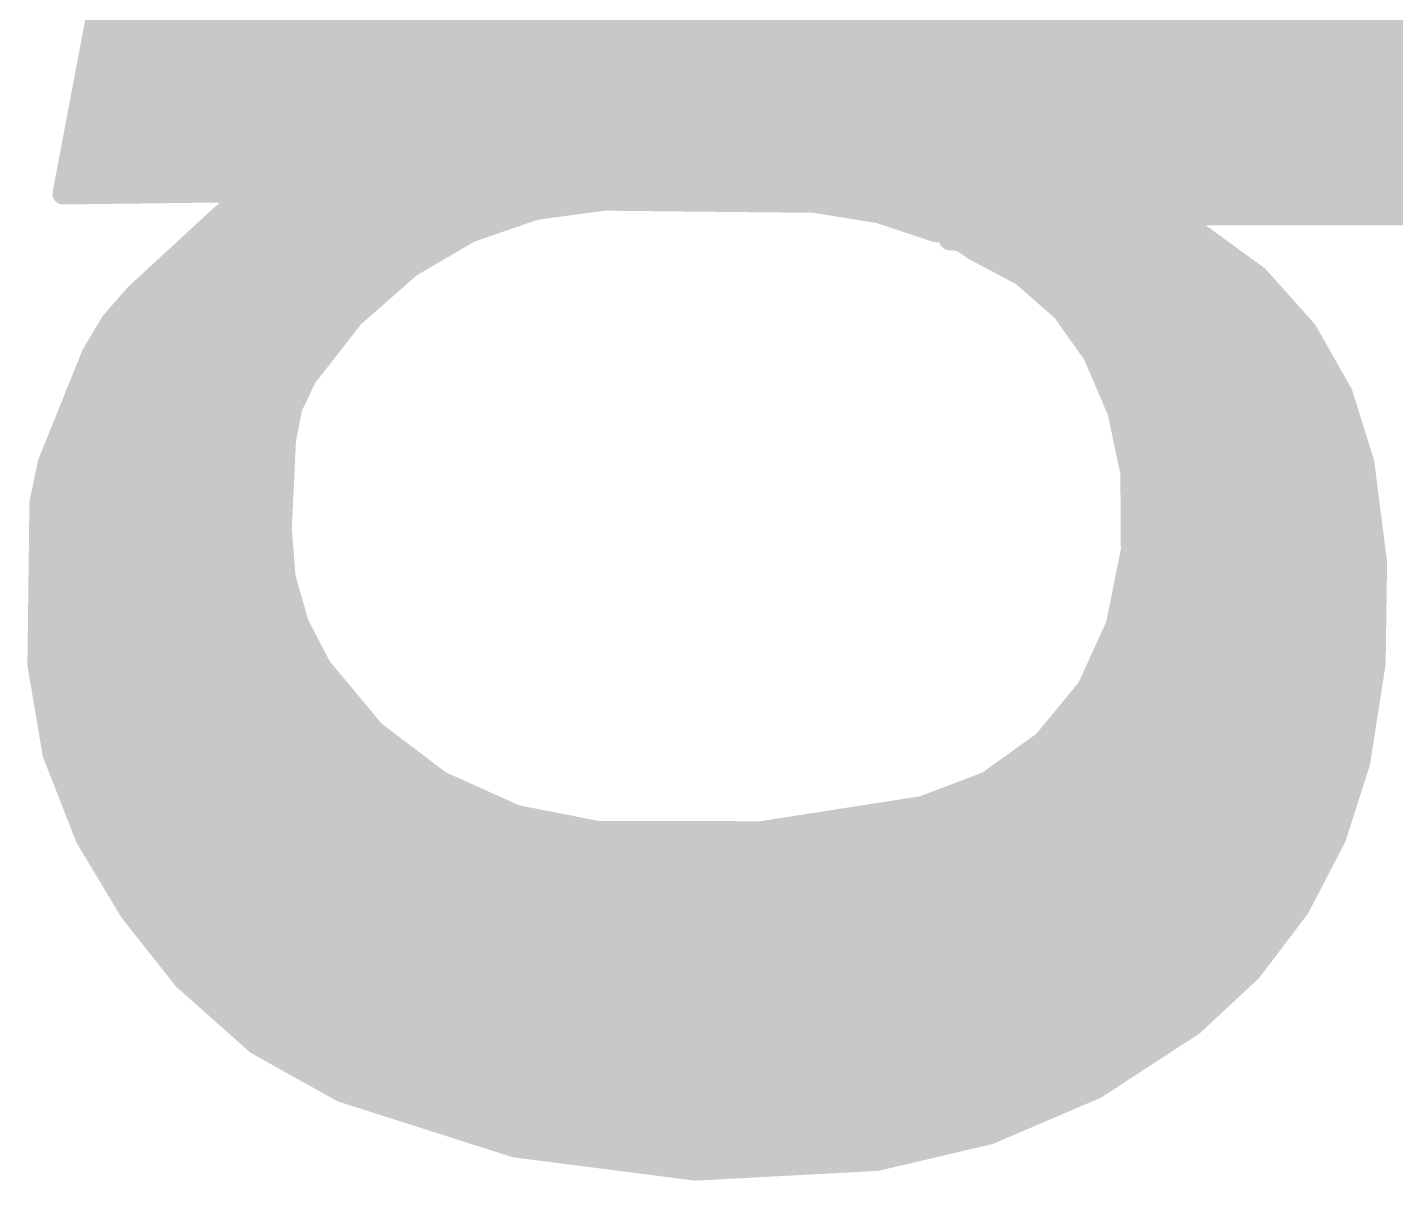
# Model space of a CAD drawing. Extents: x -10.1 to 20.4, y -11.4 to 45.8.
# Drawn here: x 14.453 to 16.122, y 32.312 to 33.719 of the extents above; entities that cross this region are included whole.
import ezdxf

# ---------------------------------------------------------------- set-up
doc = ezdxf.new("R2010")
doc.units = 0
doc.layers.add('22', color=40, linetype='CONTINUOUS')

msp = doc.modelspace()

# ---------------------------------------------------------------- linework, layer by layer
at = {"layer": '22', "const_width": 0.0254}
for points in [[(14.5694, 33.9039), (14.4958, 33.5153)], [(14.5367, 33.7312), (16.7826, 33.7312)], [(14.5319, 33.7058), (16.8055, 33.7058)], [(14.5271, 33.6804), (16.8284, 33.6804)], [(14.5223, 33.655), (16.8513, 33.655)], [(14.5175, 33.6296), (16.8742, 33.6296)], [(14.5126, 33.6042), (16.8971, 33.6042)], [(14.5078, 33.5788), (16.92, 33.5788)], [(14.503, 33.5534), (16.9429, 33.5534)], [(14.4982, 33.528), (16.9658, 33.528)], [(14.4958, 33.5153), (14.6964, 33.5178)], [(14.6964, 33.5178), (14.7041, 33.5102)], [(14.7041, 33.5102), (14.7066, 33.5051)], [(14.7066, 33.5051), (14.6812, 33.4823)], [(14.7038, 33.5026), (15.1184, 33.5026)], [(14.9928, 33.469), (15.0726, 33.4964)], [(15.0726, 33.4964), (15.1562, 33.5077)], [(15.1562, 33.5077), (15.4127, 33.5051)], [(15.4127, 33.5051), (15.4915, 33.4924)], [(15.4282, 33.5026), (16.9887, 33.5026)], [(15.4915, 33.4924), (15.56, 33.4696)], [(14.6812, 33.4823), (14.5847, 33.3934)], [(14.6757, 33.4772), (15.0167, 33.4772)], [(15.5372, 33.4772), (15.5702, 33.4772)], [(15.5696, 33.4735), (15.5702, 33.4772)], [(15.5702, 33.4772), (15.5702, 33.4899)], [(15.5702, 33.4899), (17.0002, 33.4899)], [(14.92, 33.4264), (14.9928, 33.469)], [(15.56, 33.4696), (15.5637, 33.4691)], [(15.5637, 33.4691), (15.5672, 33.4705)], [(15.5672, 33.4705), (15.5696, 33.4735)], [(15.5854, 33.467), (15.5778, 33.4594)], [(15.5778, 33.4594), (15.5829, 33.4594)], [(15.5829, 33.4594), (15.5926, 33.4574)], [(15.8826, 33.467), (15.5854, 33.467)], [(15.9542, 33.415), (15.8826, 33.467)], [(14.6481, 33.4518), (14.9634, 33.4518)], [(15.5926, 33.4574), (15.6007, 33.4518)], [(15.6007, 33.4518), (15.6083, 33.4467)], [(15.6007, 33.4518), (15.9035, 33.4518)], [(15.6083, 33.4467), (15.666, 33.416)], [(14.6205, 33.4264), (14.92, 33.4264)], [(14.8502, 33.365), (14.92, 33.4264)], [(15.6465, 33.4264), (15.9385, 33.4264)], [(15.666, 33.416), (15.7152, 33.3729)], [(16.0132, 33.349), (15.9542, 33.415)], [(14.5847, 33.3934), (14.5546, 33.359)], [(14.593, 33.401), (14.8911, 33.401)], [(15.6832, 33.401), (15.9667, 33.401)], [(14.5691, 33.3756), (14.8622, 33.3756)], [(15.7121, 33.3756), (15.9894, 33.3756)], [(14.5546, 33.359), (14.5313, 33.3197)], [(14.793, 33.2918), (14.8502, 33.365)], [(15.7152, 33.3729), (15.7531, 33.3197)], [(14.5493, 33.3502), (14.8386, 33.3502)], [(15.7314, 33.3502), (16.0121, 33.3502)], [(16.0569, 33.2721), (16.0132, 33.349)], [(14.5313, 33.3197), (14.478, 33.1876)], [(14.5343, 33.3248), (14.8188, 33.3248)], [(15.7495, 33.3248), (16.0269, 33.3248)], [(15.7531, 33.3197), (15.7831, 33.2496)], [(14.5231, 33.2994), (14.7989, 33.2994)], [(14.7755, 33.2553), (14.793, 33.2918)], [(15.7618, 33.2994), (16.0413, 33.2994)], [(14.5129, 33.274), (14.7845, 33.274)], [(15.7727, 33.274), (16.0558, 33.274)], [(16.0833, 33.1876), (16.0569, 33.2721)], [(14.5026, 33.2486), (14.7742, 33.2486)], [(14.7676, 33.2156), (14.7755, 33.2553)], [(15.7831, 33.2496), (15.7988, 33.1749)], [(15.7833, 33.2486), (16.0642, 33.2486)], [(14.4924, 33.2232), (14.7691, 33.2232)], [(14.7625, 33.1064), (14.7676, 33.2156)], [(15.7887, 33.2232), (16.0722, 33.2232)], [(14.4821, 33.1978), (14.7668, 33.1978)], [(15.794, 33.1978), (16.0801, 33.1978)], [(14.478, 33.1876), (14.4678, 33.1394)], [(15.7988, 33.1749), (15.7994, 33.0813)], [(16.0988, 33.0659), (16.0833, 33.1876)], [(14.4748, 33.1724), (14.7656, 33.1724)], [(15.7988, 33.1724), (16.0852, 33.1724)], [(14.4694, 33.147), (14.7644, 33.147)], [(15.799, 33.147), (16.0885, 33.147)], [(14.4678, 33.1394), (14.4653, 32.9413)], [(14.4676, 33.1216), (14.7632, 33.1216)], [(15.7991, 33.1216), (16.0917, 33.1216)], [(14.4673, 33.0962), (14.7633, 33.0962)], [(14.7672, 33.0477), (14.7625, 33.1064)], [(15.7993, 33.0962), (16.095, 33.0962)], [(15.7994, 33.0813), (15.781, 32.9895)], [(14.4669, 33.0708), (14.7654, 33.0708)], [(15.7973, 33.0708), (16.0982, 33.0708)], [(16.0971, 32.9432), (16.0988, 33.0659)], [(14.4666, 33.0454), (14.7679, 33.0454)], [(14.7835, 32.991), (14.7672, 33.0477)], [(15.7922, 33.0454), (16.0985, 33.0454)], [(14.4663, 33.02), (14.7752, 33.02)], [(15.7871, 33.02), (16.0982, 33.02)], [(14.466, 32.9946), (14.7825, 32.9946)], [(15.782, 32.9946), (16.0978, 32.9946)], [(14.8107, 32.9387), (14.7835, 32.991)], [(15.781, 32.9895), (15.7459, 32.9128)], [(14.4657, 32.9692), (14.7949, 32.9692)], [(15.7717, 32.9692), (16.0975, 32.9692)], [(14.4653, 32.9438), (14.8081, 32.9438)], [(14.4653, 32.9413), (14.4837, 32.8328)], [(15.7601, 32.9438), (16.0971, 32.9438)], [(16.0782, 32.8219), (16.0971, 32.9432)], [(14.8756, 32.8606), (14.8107, 32.9387)], [(14.4692, 32.9184), (14.8276, 32.9184)], [(15.7459, 32.9128), (15.6922, 32.8476)], [(15.7485, 32.9184), (16.0932, 32.9184)], [(14.4735, 32.893), (14.8487, 32.893)], [(15.7296, 32.893), (16.0893, 32.893)], [(14.4778, 32.8676), (14.8698, 32.8676)], [(14.9564, 32.7992), (14.8756, 32.8606)], [(15.7087, 32.8676), (16.0853, 32.8676)], [(14.4821, 32.8422), (14.8998, 32.8422)], [(15.6922, 32.8476), (15.6237, 32.7985)], [(15.6847, 32.8422), (16.0814, 32.8422)], [(14.4837, 32.8328), (14.5237, 32.7304)], [(14.4899, 32.8168), (14.9332, 32.8168)], [(15.6493, 32.8168), (16.0766, 32.8168)], [(16.0487, 32.73), (16.0782, 32.8219)], [(14.4999, 32.7914), (14.9738, 32.7914)], [(15.049, 32.7576), (14.9564, 32.7992)], [(15.6237, 32.7985), (15.5448, 32.7685)], [(15.6051, 32.7914), (16.0684, 32.7914)], [(14.5098, 32.766), (15.0304, 32.766)], [(15.1486, 32.7381), (15.049, 32.7576)], [(15.5448, 32.7685), (15.3479, 32.7378)], [(15.5288, 32.766), (16.0603, 32.766)], [(14.5197, 32.7406), (15.1359, 32.7406)], [(14.5237, 32.7304), (14.5778, 32.6402)], [(15.3479, 32.7378), (15.1486, 32.7381)], [(15.366, 32.7406), (16.0522, 32.7406)], [(16.0041, 32.6444), (16.0487, 32.73)], [(14.5328, 32.7152), (16.041, 32.7152)], [(14.548, 32.6898), (16.0278, 32.6898)], [(14.5633, 32.6644), (16.0146, 32.6644)], [(15.9457, 32.5676), (16.0041, 32.6444)], [(14.5778, 32.6402), (14.6431, 32.5577)], [(14.5787, 32.639), (16, 32.639)], [(14.5988, 32.6136), (15.9807, 32.6136)], [(14.6189, 32.5882), (15.9614, 32.5882)], [(14.6391, 32.5628), (15.9405, 32.5628)], [(14.6431, 32.5577), (14.7321, 32.4786)], [(15.875, 32.5018), (15.9457, 32.5676)], [(14.6659, 32.5374), (15.9132, 32.5374)], [(14.6945, 32.512), (15.886, 32.512)], [(15.7566, 32.4246), (15.875, 32.5018)], [(14.7231, 32.4866), (15.8517, 32.4866)], [(14.7321, 32.4786), (14.8361, 32.4206)], [(14.7633, 32.4612), (15.8127, 32.4612)], [(14.8088, 32.4358), (15.7737, 32.4358)], [(15.6265, 32.369), (15.7566, 32.4246)], [(14.8361, 32.4206), (15.0474, 32.3532)], [(14.8681, 32.4104), (15.7234, 32.4104)], [(14.9477, 32.385), (15.664, 32.385)], [(15.0273, 32.3596), (15.5865, 32.3596)], [(15.4889, 32.3367), (15.6265, 32.369)], [(15.0474, 32.3532), (15.2674, 32.3249)], [(15.1952, 32.3342), (15.4419, 32.3342)], [(15.2674, 32.3249), (15.4889, 32.3367)]]:
    msp.add_lwpolyline(points, dxfattribs=at)
at = {"layer": '22', "const_width": 0.0127}
for points in [[(14.5319, 33.7122, 1), (14.5319, 33.6995)], [(14.5271, 33.6867, 1), (14.5271, 33.6741)], [(14.5223, 33.6613, 1), (14.5223, 33.6487)], [(14.5175, 33.636, 1), (14.5175, 33.6233)], [(14.5126, 33.6105, 1), (14.5126, 33.5979)], [(14.5078, 33.5851, 1), (14.5078, 33.5725)], [(14.503, 33.5598, 1), (14.503, 33.5471)], [(14.4982, 33.5343, 1), (14.4982, 33.5217)], [(14.4957, 33.5216, 1), (14.4959, 33.509)], [(14.4896, 33.5165, 1), (14.502, 33.5141)], [(14.7009, 33.5223, 1), (14.6919, 33.5133)], [(14.6965, 33.5115, 1), (14.6963, 33.5241)], [(14.7098, 33.513, 1), (14.6984, 33.5074)], [(14.7038, 33.5089, 1), (14.7038, 33.4963)], [(14.6996, 33.5057, 1), (14.7086, 33.5147)], [(14.7009, 33.5023, 1), (14.7123, 33.5079)], [(14.7108, 33.5004, 1), (14.7024, 33.5098)], [(15.0717, 33.5027, 1), (15.0734, 33.4901)], [(15.0747, 33.4904, 1), (15.0705, 33.5024)], [(15.1184, 33.4963, 1), (15.1184, 33.5089)], [(15.1563, 33.514, 1), (15.1561, 33.5014)], [(15.157, 33.5014, 1), (15.1554, 33.514)], [(15.4137, 33.5114, 1), (15.4117, 33.4988)], [(15.4126, 33.4988, 1), (15.4128, 33.5114)], [(15.4282, 33.5089, 1), (15.4282, 33.4963)], [(15.4935, 33.4984, 1), (15.4895, 33.4864)], [(15.4905, 33.4861, 1), (15.4925, 33.4987)], [(14.6757, 33.4836, 1), (14.6757, 33.4709)], [(14.677, 33.487, 1), (14.6854, 33.4776)], [(14.6855, 33.4776, 1), (14.6769, 33.487)], [(15.0167, 33.4709, 1), (15.0167, 33.4836)], [(15.5372, 33.4836, 1), (15.5372, 33.4709)], [(15.5766, 33.4899, 1), (15.5639, 33.4899)], [(15.5702, 33.4962, 1), (15.5702, 33.4836)], [(15.5765, 33.4762, 1), (15.5639, 33.4782)], [(15.5702, 33.4709, 1), (15.5702, 33.4836)], [(14.9908, 33.475, 1), (14.9949, 33.463)], [(14.996, 33.4635, 1), (14.9896, 33.4745)], [(15.5608, 33.4759, 1), (15.5592, 33.4633)], [(15.5614, 33.475, 1), (15.5661, 33.4632)], [(15.558, 33.4636, 1), (15.562, 33.4756)], [(15.5623, 33.4745, 1), (15.5722, 33.4666)], [(15.5629, 33.4628, 1), (15.5646, 33.4754)], [(15.5633, 33.4745, 1), (15.5759, 33.4725)], [(15.5639, 33.4772, 1), (15.5766, 33.4772)], [(15.5746, 33.4695, 1), (15.5646, 33.4774)], [(15.5696, 33.4646, 1), (15.5649, 33.4764)], [(15.5778, 33.4657, 1), (15.5778, 33.4531)], [(15.5842, 33.4656, 1), (15.5816, 33.4532)], [(15.5854, 33.4733, 1), (15.5854, 33.4607)], [(15.5899, 33.4625, 1), (15.5809, 33.4715)], [(15.5829, 33.4531, 1), (15.5829, 33.4657)], [(15.8863, 33.4721, 1), (15.8789, 33.4619)], [(15.8826, 33.4607, 1), (15.8826, 33.4733)], [(14.6481, 33.4581, 1), (14.6481, 33.4455)], [(14.9634, 33.4455, 1), (14.9634, 33.4581)], [(15.5733, 33.4639, 1), (15.5823, 33.4549)], [(15.5962, 33.4626, 1), (15.589, 33.4522)], [(15.5913, 33.4512, 1), (15.5938, 33.4636)], [(15.6042, 33.4571, 1), (15.5972, 33.4465)], [(15.6007, 33.4581, 1), (15.6007, 33.4455)], [(15.5971, 33.4466, 1), (15.6043, 33.457)], [(15.6113, 33.4523, 1), (15.6053, 33.4411)], [(15.6048, 33.4414, 1), (15.6118, 33.452)], [(15.9035, 33.4455, 1), (15.9035, 33.4581)], [(14.6205, 33.4327, 1), (14.6205, 33.4201)], [(14.9168, 33.4319, 1), (14.9232, 33.4209)], [(14.9242, 33.4216, 1), (14.9158, 33.4312)], [(14.92, 33.4201, 1), (14.92, 33.4327)], [(15.6465, 33.4327, 1), (15.6465, 33.4201)], [(15.9385, 33.4201, 1), (15.9385, 33.4327)], [(15.6702, 33.4208, 1), (15.6618, 33.4113)], [(15.663, 33.4104, 1), (15.669, 33.4216)], [(15.9589, 33.4192, 1), (15.9495, 33.4107)], [(15.9505, 33.4098, 1), (15.9579, 33.4201)], [(14.5895, 33.3892, 1), (14.5799, 33.3976)], [(14.593, 33.4074, 1), (14.593, 33.3947)], [(14.8911, 33.3947, 1), (14.8911, 33.4074)], [(15.6832, 33.4074, 1), (15.6832, 33.3947)], [(15.9667, 33.3947, 1), (15.9667, 33.4074)], [(14.5691, 33.3819, 1), (14.5691, 33.3693)], [(14.5804, 33.3981, 1), (14.589, 33.3887)], [(14.8622, 33.3693, 1), (14.8622, 33.3819)], [(15.7121, 33.3819, 1), (15.7121, 33.3693)], [(15.9894, 33.3693, 1), (15.9894, 33.3819)], [(14.56, 33.3558, 1), (14.5491, 33.3623)], [(14.846, 33.3698, 1), (14.8544, 33.3603)], [(14.8552, 33.3611, 1), (14.8452, 33.369)], [(15.7203, 33.3766, 1), (15.71, 33.3692)], [(15.711, 33.3682, 1), (15.7193, 33.3777)], [(14.5493, 33.3565, 1), (14.5493, 33.3439)], [(14.5498, 33.3632, 1), (14.5593, 33.3549)], [(14.8386, 33.3439, 1), (14.8386, 33.3565)], [(15.7314, 33.3565, 1), (15.7314, 33.3439)], [(16.0187, 33.3521, 1), (16.0076, 33.3459)], [(16.0084, 33.3448, 1), (16.0179, 33.3532)], [(16.0121, 33.3439, 1), (16.0121, 33.3565)], [(14.5258, 33.3229, 1), (14.5368, 33.3165)], [(14.5372, 33.3173, 1), (14.5254, 33.3221)], [(14.5343, 33.3312, 1), (14.5343, 33.3185)], [(14.8188, 33.3185, 1), (14.8188, 33.3312)], [(15.7495, 33.3312, 1), (15.7495, 33.3185)], [(15.7589, 33.3222, 1), (15.7473, 33.3172)], [(15.7479, 33.316, 1), (15.7583, 33.3234)], [(16.0269, 33.3185, 1), (16.0269, 33.3312)], [(14.5231, 33.3057, 1), (14.5231, 33.2931)], [(14.7987, 33.2891, 1), (14.7873, 33.2945)], [(14.7989, 33.2931, 1), (14.7989, 33.3057)], [(15.7618, 33.3057, 1), (15.7618, 33.2931)], [(16.0413, 33.2931, 1), (16.0413, 33.3057)], [(14.788, 33.2957, 1), (14.798, 33.2879)], [(14.5129, 33.2803, 1), (14.5129, 33.2677)], [(14.7845, 33.2677, 1), (14.7845, 33.2803)], [(15.7727, 33.2803, 1), (15.7727, 33.2677)], [(16.0629, 33.2739, 1), (16.0508, 33.2702)], [(16.0513, 33.2689, 1), (16.0624, 33.2752)], [(16.0558, 33.2677, 1), (16.0558, 33.2803)], [(14.5026, 33.255, 1), (14.5026, 33.2423)], [(14.7698, 33.258, 1), (14.7813, 33.2525)], [(14.7818, 33.254, 1), (14.7693, 33.2565)], [(14.7742, 33.2423, 1), (14.7742, 33.255)], [(15.7893, 33.2509, 1), (15.7769, 33.2483)], [(15.7833, 33.255, 1), (15.7833, 33.2423)], [(15.7773, 33.2471, 1), (15.789, 33.2521)], [(16.0642, 33.2423, 1), (16.0642, 33.255)], [(14.4924, 33.2295, 1), (14.4924, 33.2169)], [(14.7614, 33.2168, 1), (14.7738, 33.2144)], [(14.7739, 33.2153, 1), (14.7613, 33.2159)], [(14.7691, 33.2169, 1), (14.7691, 33.2295)], [(15.7887, 33.2295, 1), (15.7887, 33.2169)], [(16.0722, 33.2169, 1), (16.0722, 33.2295)], [(14.4821, 33.2041, 1), (14.4821, 33.1915)], [(14.7668, 33.1915, 1), (14.7668, 33.2041)], [(15.794, 33.2041, 1), (15.794, 33.1915)], [(16.0801, 33.1915, 1), (16.0801, 33.2041)], [(14.4721, 33.19, 1), (14.4839, 33.1852)], [(14.4842, 33.1863, 1), (14.4718, 33.1889)], [(15.8051, 33.1749, 1), (15.7925, 33.1749)], [(16.0896, 33.1884, 1), (16.077, 33.1868)], [(16.0772, 33.1857, 1), (16.0894, 33.1895)], [(14.4748, 33.1788, 1), (14.4748, 33.1661)], [(14.7656, 33.1661, 1), (14.7656, 33.1788)], [(15.7988, 33.1788, 1), (15.7988, 33.1661)], [(15.7926, 33.1736, 1), (15.805, 33.1762)], [(16.0852, 33.1661, 1), (16.0852, 33.1788)], [(14.4694, 33.1533, 1), (14.4694, 33.1407)], [(14.7644, 33.1407, 1), (14.7644, 33.1533)], [(15.799, 33.1533, 1), (15.799, 33.1407)], [(16.0885, 33.1407, 1), (16.0885, 33.1533)], [(14.4616, 33.1407, 1), (14.474, 33.1381)], [(14.4741, 33.1393, 1), (14.4615, 33.1395)], [(14.4676, 33.1279, 1), (14.4676, 33.1153)], [(14.7632, 33.1153, 1), (14.7632, 33.1279)], [(15.7991, 33.1279, 1), (15.7991, 33.1153)], [(16.0917, 33.1153, 1), (16.0917, 33.1279)], [(14.4673, 33.1026, 1), (14.4673, 33.0899)], [(14.7688, 33.1069, 1), (14.7562, 33.1059)], [(14.7562, 33.1067, 1), (14.7688, 33.1061)], [(14.7633, 33.0899, 1), (14.7633, 33.1026)], [(15.7993, 33.1026, 1), (15.7993, 33.0899)], [(16.095, 33.0899, 1), (16.095, 33.1026)], [(15.793, 33.0812, 1), (15.8057, 33.0813)], [(15.8056, 33.08, 1), (15.7932, 33.0825)], [(14.4669, 33.0771, 1), (14.4669, 33.0645)], [(14.7654, 33.0645, 1), (14.7654, 33.0771)], [(15.7973, 33.0771, 1), (15.7973, 33.0645)], [(16.1052, 33.0658, 1), (16.0925, 33.066)], [(16.0925, 33.0651, 1), (16.1051, 33.0667)], [(16.0982, 33.0645, 1), (16.0982, 33.0771)], [(14.4666, 33.0517, 1), (14.4666, 33.0391)], [(14.7733, 33.0494, 1), (14.7611, 33.0459)], [(14.7609, 33.0471, 1), (14.7736, 33.0482)], [(14.7679, 33.0391, 1), (14.7679, 33.0517)], [(15.7922, 33.0517, 1), (15.7922, 33.0391)], [(16.0985, 33.0391, 1), (16.0985, 33.0517)], [(14.4663, 33.0264, 1), (14.4663, 33.0137)], [(14.7752, 33.0137, 1), (14.7752, 33.0264)], [(15.7871, 33.0264, 1), (15.7871, 33.0137)], [(16.0982, 33.0137, 1), (16.0982, 33.0264)], [(14.466, 33.0009, 1), (14.466, 32.9883)], [(14.7825, 32.9883, 1), (14.7825, 33.0009)], [(15.782, 33.0009, 1), (15.782, 32.9883)], [(16.0978, 32.9883, 1), (16.0978, 33.0009)], [(14.7892, 32.9939, 1), (14.7779, 32.9881)], [(14.7774, 32.9892, 1), (14.7896, 32.9928)], [(15.7748, 32.9907, 1), (15.7872, 32.9883)], [(15.7868, 32.9869, 1), (15.7752, 32.9921)], [(14.4657, 32.9755, 1), (14.4657, 32.9629)], [(14.7949, 32.9629, 1), (14.7949, 32.9755)], [(15.7717, 32.9755, 1), (15.7717, 32.9629)], [(16.0975, 32.9629, 1), (16.0975, 32.9755)], [(14.4653, 32.9502, 1), (14.4653, 32.9375)], [(14.4716, 32.9424, 1), (14.459, 32.9402)], [(14.8081, 32.9375, 1), (14.8081, 32.9502)], [(15.7601, 32.9502, 1), (15.7601, 32.9375)], [(16.1034, 32.9422, 1), (16.0908, 32.9441)], [(16.0971, 32.9375, 1), (16.0971, 32.9502)], [(14.459, 32.9414, 1), (14.4716, 32.9412)], [(14.8156, 32.9428, 1), (14.8058, 32.9346)], [(14.8051, 32.9358, 1), (14.8163, 32.9416)], [(16.0908, 32.9432, 1), (16.1035, 32.9431)], [(14.4692, 32.9247, 1), (14.4692, 32.9121)], [(14.8276, 32.9121, 1), (14.8276, 32.9247)], [(15.7401, 32.9154, 1), (15.7517, 32.9101)], [(15.7508, 32.9087, 1), (15.741, 32.9168)], [(15.7485, 32.9247, 1), (15.7485, 32.9121)], [(16.0932, 32.9121, 1), (16.0932, 32.9247)], [(14.4735, 32.8993, 1), (14.4735, 32.8867)], [(14.8487, 32.8867, 1), (14.8487, 32.8993)], [(15.7296, 32.8993, 1), (15.7296, 32.8867)], [(16.0893, 32.8867, 1), (16.0893, 32.8993)], [(14.4778, 32.874, 1), (14.4778, 32.8613)], [(14.8794, 32.8657, 1), (14.8717, 32.8556)], [(14.8698, 32.8613, 1), (14.8698, 32.874)], [(14.8707, 32.8566, 1), (14.8804, 32.8647)], [(15.7087, 32.874, 1), (15.7087, 32.8613)], [(16.0853, 32.8613, 1), (16.0853, 32.874)], [(14.4821, 32.8485, 1), (14.4821, 32.8359)], [(14.8998, 32.8359, 1), (14.8998, 32.8485)], [(15.6847, 32.8485, 1), (15.6847, 32.8359)], [(15.6873, 32.8517, 1), (15.6971, 32.8436)], [(15.6959, 32.8425, 1), (15.6885, 32.8528)], [(16.0814, 32.8359, 1), (16.0814, 32.8485)], [(14.4896, 32.8352, 1), (14.4777, 32.8305)], [(14.4774, 32.8318, 1), (14.4899, 32.8339)], [(14.4899, 32.8231, 1), (14.4899, 32.8105)], [(14.9332, 32.8105, 1), (14.9332, 32.8231)], [(15.6493, 32.8231, 1), (15.6493, 32.8105)], [(16.0719, 32.8229, 1), (16.0845, 32.8209)], [(16.0842, 32.82, 1), (16.0722, 32.8238)], [(16.0766, 32.8105, 1), (16.0766, 32.8231)], [(14.4999, 32.7978, 1), (14.4999, 32.7851)], [(14.959, 32.805, 1), (14.9538, 32.7934)], [(14.9525, 32.7941, 1), (14.9602, 32.8043)], [(14.9738, 32.7851, 1), (14.9738, 32.7978)], [(15.6051, 32.7978, 1), (15.6051, 32.7851)], [(15.62, 32.8036, 1), (15.6274, 32.7933)], [(15.6259, 32.7925, 1), (15.6214, 32.8044)], [(16.0684, 32.7851, 1), (16.0684, 32.7978)], [(14.5098, 32.7723, 1), (14.5098, 32.7597)], [(15.0304, 32.7597, 1), (15.0304, 32.7723)], [(15.0502, 32.7639, 1), (15.0478, 32.7514)], [(15.5288, 32.7723, 1), (15.5288, 32.7597)], [(15.5425, 32.7744, 1), (15.5471, 32.7626)], [(15.5458, 32.7622, 1), (15.5438, 32.7748)], [(16.0603, 32.7597, 1), (16.0603, 32.7723)], [(15.0464, 32.7519, 1), (15.0516, 32.7634)], [(14.5197, 32.7469, 1), (14.5197, 32.7343)], [(14.5291, 32.7337, 1), (14.5183, 32.7271)], [(14.5178, 32.7281, 1), (14.5296, 32.7327)], [(15.1359, 32.7343, 1), (15.1359, 32.7469)], [(15.1486, 32.7444, 1), (15.1486, 32.7318)], [(15.1474, 32.7319, 1), (15.1498, 32.7443)], [(15.3469, 32.744, 1), (15.3489, 32.7315)], [(15.3479, 32.7314, 1), (15.3479, 32.7441)], [(15.366, 32.7469, 1), (15.366, 32.7343)], [(16.0427, 32.7319, 1), (16.0548, 32.728)], [(16.0544, 32.727, 1), (16.0431, 32.7329)], [(16.0522, 32.7343, 1), (16.0522, 32.7469)], [(14.5328, 32.7216, 1), (14.5328, 32.7089)], [(16.041, 32.7089, 1), (16.041, 32.7216)], [(14.548, 32.6961, 1), (14.548, 32.6835)], [(16.0278, 32.6835, 1), (16.0278, 32.6961)], [(14.5633, 32.6707, 1), (14.5633, 32.6581)], [(16.0146, 32.6581, 1), (16.0146, 32.6707)], [(15.9985, 32.6473, 1), (16.0098, 32.6414)], [(16.0092, 32.6405, 1), (15.9991, 32.6482)], [(14.5828, 32.6441, 1), (14.5728, 32.6362)], [(14.5787, 32.6454, 1), (14.5787, 32.6327)], [(14.5723, 32.6369, 1), (14.5832, 32.6434)], [(16, 32.6327, 1), (16, 32.6454)], [(14.5988, 32.6199, 1), (14.5988, 32.6073)], [(15.9807, 32.6073, 1), (15.9807, 32.6199)], [(14.6189, 32.5945, 1), (14.6189, 32.5819)], [(15.9614, 32.5819, 1), (15.9614, 32.5945)], [(14.6391, 32.5692, 1), (14.6391, 32.5565)], [(14.6473, 32.5624, 1), (14.6389, 32.553)], [(15.9406, 32.5714, 1), (15.9507, 32.5637)], [(15.9405, 32.5565, 1), (15.9405, 32.5692)], [(15.95, 32.5629, 1), (15.9413, 32.5722)], [(14.6381, 32.5538, 1), (14.6481, 32.5616)], [(14.6659, 32.5437, 1), (14.6659, 32.5311)], [(15.9132, 32.5311, 1), (15.9132, 32.5437)], [(14.6945, 32.5183, 1), (14.6945, 32.5057)], [(15.886, 32.5057, 1), (15.886, 32.5183)], [(15.8707, 32.5064, 1), (15.8793, 32.4972)], [(15.8785, 32.4965, 1), (15.8715, 32.5071)], [(14.7231, 32.493, 1), (14.7231, 32.4803)], [(14.7352, 32.4841, 1), (14.729, 32.473)], [(14.7279, 32.4738, 1), (14.7363, 32.4833)], [(15.8517, 32.4803, 1), (15.8517, 32.493)], [(14.7633, 32.4675, 1), (14.7633, 32.4549)], [(15.8127, 32.4549, 1), (15.8127, 32.4675)], [(14.8088, 32.4421, 1), (14.8088, 32.4295)], [(15.759, 32.4188, 1), (15.7541, 32.4304)], [(15.7737, 32.4295, 1), (15.7737, 32.4421)], [(14.838, 32.4266, 1), (14.8342, 32.4146)], [(14.833, 32.4151, 1), (14.8392, 32.4261)], [(14.8681, 32.4168, 1), (14.8681, 32.4041)], [(15.7234, 32.4041, 1), (15.7234, 32.4168)], [(15.7531, 32.4299, 1), (15.76, 32.4193)], [(14.9477, 32.3913, 1), (14.9477, 32.3787)], [(15.664, 32.3787, 1), (15.664, 32.3913)], [(15.0273, 32.3659, 1), (15.0273, 32.3533)], [(15.5865, 32.3533, 1), (15.5865, 32.3659)], [(15.6241, 32.3748, 1), (15.629, 32.3632)], [(15.628, 32.3628, 1), (15.6251, 32.3752)], [(15.0482, 32.3595, 1), (15.0466, 32.3469)], [(15.0455, 32.3471, 1), (15.0493, 32.3592)], [(15.1952, 32.3406, 1), (15.1952, 32.3279)], [(15.2671, 32.3313, 1), (15.2677, 32.3186)], [(15.2666, 32.3186, 1), (15.2682, 32.3312)], [(15.4419, 32.3279, 1), (15.4419, 32.3406)], [(15.4874, 32.3429, 1), (15.4904, 32.3305)], [(15.4892, 32.3304, 1), (15.4886, 32.343)]]:
    msp.add_lwpolyline(points, format="xyb", dxfattribs=at)

doc.saveas('drawing.dxf')
